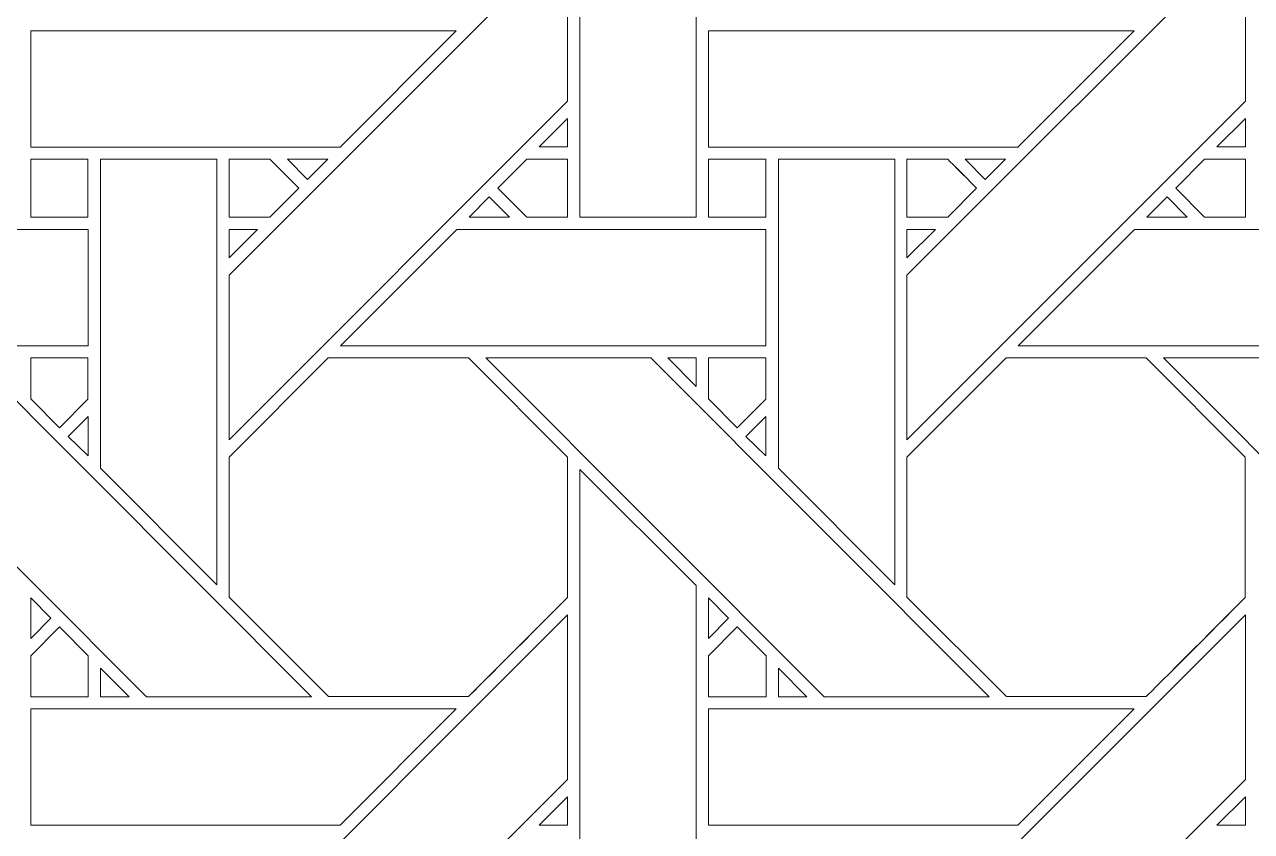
# Model space of a CAD drawing. Header units: inches. Extents: x 3.4 to 21.4, y 0.1 to 18.1.
# Drawn here: x 8.539 to 10.256, y 13.888 to 15.016 of the extents above; entities that cross this region are included whole.
import ezdxf

# ---------------------------------------------------------------- set-up
doc = ezdxf.new("R2010")
doc.units = ezdxf.units.IN
doc.header["$MEASUREMENT"] = 0
doc.layers.add('Design', color=7, linetype='Continuous', lineweight=0)

msp = doc.modelspace()

# ---------------------------------------------------------------- linework, layer by layer
at = {"layer": 'Design'}
for points, knots in [([(12.3829, 18.0948), (7.4123, 18.0948), (3.3829, 14.0653), (3.3829, 9.0948), (3.3829, 4.1242), (7.4123, 0.0948), (12.3829, 0.0948), (17.3534, 0.0948), (21.3829, 4.1242), (21.3829, 9.0948), (21.3829, 14.0653), (17.3534, 18.0948), (12.3829, 18.0948)], [0, 0, 0, 0, 1, 1, 1, 2, 2, 2, 3, 3, 3, 4, 4, 4, 4]), ([(12.3829, 17.2202), (7.8953, 17.2202), (4.2574, 13.5823), (4.2574, 9.0948), (4.2574, 4.6072), (7.8953, 0.9693), (12.3829, 0.9693), (16.8704, 0.9693), (20.5083, 4.6072), (20.5083, 9.0948), (20.5083, 13.5823), (16.8704, 17.2202), (12.3829, 17.2202)], [0, 0, 0, 0, 1, 1, 1, 2, 2, 2, 3, 3, 3, 4, 4, 4, 4]), ([(9.3163, 14.7468), (9.3163, 14.7468), (9.3163, 15.3426), (9.3163, 15.3426), (9.3163, 15.3426), (9.4791, 15.1805), (9.4791, 15.1805), (9.4791, 15.1805), (9.4791, 14.7468), (9.4791, 14.7468), (9.4791, 14.7468), (9.3163, 14.7468), (9.3163, 14.7468)], [0, 0, 0, 0, 1, 1, 1, 2, 2, 2, 3, 3, 3, 4, 4, 4, 4]), ([(9.2992, 14.909), (9.2992, 14.909), (8.8255, 14.4354), (8.8255, 14.4354), (8.8255, 14.4354), (8.8255, 14.6655), (8.8255, 14.6655), (8.8255, 14.6655), (9.2992, 15.139), (9.2992, 15.139), (9.2992, 15.139), (9.2992, 14.909), (9.2992, 14.909)], [0, 0, 0, 0, 1, 1, 1, 2, 2, 2, 3, 3, 3, 4, 4, 4, 4]), ([(10.2479, 14.909), (10.2479, 14.909), (9.7742, 14.4354), (9.7742, 14.4354), (9.7742, 14.4354), (9.7742, 14.6655), (9.7742, 14.6655), (9.7742, 14.6655), (10.2479, 15.139), (10.2479, 15.139), (10.2479, 15.139), (10.2479, 14.909), (10.2479, 14.909)], [0, 0, 0, 0, 1, 1, 1, 2, 2, 2, 3, 3, 3, 4, 4, 4, 4]), ([(9.1433, 15.0075), (9.1433, 15.0075), (8.9806, 14.8448), (8.9806, 14.8448), (8.9806, 14.8448), (8.5476, 14.8448), (8.5476, 14.8448), (8.5476, 14.8448), (8.5476, 15.0075), (8.5476, 15.0075), (8.5476, 15.0075), (9.1433, 15.0075), (9.1433, 15.0075)], [0, 0, 0, 0, 1, 1, 1, 2, 2, 2, 3, 3, 3, 4, 4, 4, 4]), ([(10.0921, 15.0075), (10.0921, 15.0075), (9.9293, 14.8448), (9.9293, 14.8448), (9.9293, 14.8448), (9.4964, 14.8448), (9.4964, 14.8448), (9.4964, 14.8448), (9.4964, 15.0075), (9.4964, 15.0075), (9.4964, 15.0075), (10.0921, 15.0075), (10.0921, 15.0075)], [0, 0, 0, 0, 1, 1, 1, 2, 2, 2, 3, 3, 3, 4, 4, 4, 4]), ([(9.2594, 14.8449), (9.2594, 14.8449), (9.2992, 14.8846), (9.2992, 14.8846), (9.2992, 14.8846), (9.2992, 14.8449), (9.2992, 14.8449), (9.2992, 14.8449), (9.2594, 14.8449), (9.2594, 14.8449)], [0, 0, 0, 0, 1, 1, 1, 2, 2, 2, 3, 3, 3, 3]), ([(10.2479, 14.8449), (10.2479, 14.8449), (10.2081, 14.8449), (10.2081, 14.8449), (10.2081, 14.8449), (10.2479, 14.8846), (10.2479, 14.8846), (10.2479, 14.8846), (10.2479, 14.8449), (10.2479, 14.8449)], [0, 0, 0, 0, 1, 1, 1, 2, 2, 2, 3, 3, 3, 3]), ([(8.5476, 14.7468), (8.5476, 14.7468), (8.5476, 14.8276), (8.5476, 14.8276), (8.5476, 14.8276), (8.6278, 14.8276), (8.6278, 14.8276), (8.6278, 14.8276), (8.6278, 14.7468), (8.6278, 14.7468), (8.6278, 14.7468), (8.5476, 14.7468), (8.5476, 14.7468)], [0, 0, 0, 0, 1, 1, 1, 2, 2, 2, 3, 3, 3, 4, 4, 4, 4]), ([(8.6278, 14.8276), (8.6278, 14.8276), (8.6278, 14.7468), (8.6278, 14.7468), (8.6278, 14.7468), (8.5476, 14.7468), (8.5476, 14.7468), (8.5476, 14.7468), (8.5476, 14.8276), (8.5476, 14.8276), (8.5476, 14.8276), (8.6278, 14.8276), (8.6278, 14.8276)], [0, 0, 0, 0, 1, 1, 1, 2, 2, 2, 3, 3, 3, 4, 4, 4, 4]), ([(8.8083, 14.8276), (8.8083, 14.8276), (8.8083, 14.2324), (8.8083, 14.2324), (8.8083, 14.2324), (8.6454, 14.3954), (8.6454, 14.3954), (8.6454, 14.3954), (8.6454, 14.8276), (8.6454, 14.8276), (8.6454, 14.8276), (8.8083, 14.8276), (8.8083, 14.8276)], [0, 0, 0, 0, 1, 1, 1, 2, 2, 2, 3, 3, 3, 4, 4, 4, 4]), ([(8.8255, 14.7468), (8.8255, 14.7468), (8.8255, 14.8276), (8.8255, 14.8276), (8.8255, 14.8276), (8.8825, 14.8276), (8.8825, 14.8276), (8.8877, 14.8225), (8.9184, 14.7917), (8.9228, 14.7873), (8.9228, 14.7873), (8.8824, 14.7468), (8.8824, 14.7468), (8.8824, 14.7468), (8.8255, 14.7468), (8.8255, 14.7468)], [0, 0, 0, 0, 1, 1, 1, 2, 2, 2, 3, 3, 3, 4, 4, 4, 5, 5, 5, 5]), ([(8.9228, 14.7873), (8.9228, 14.7873), (8.8824, 14.7468), (8.8824, 14.7468), (8.8824, 14.7468), (8.8255, 14.7468), (8.8255, 14.7468), (8.8255, 14.7468), (8.8255, 14.8276), (8.8255, 14.8276), (8.8255, 14.8276), (8.8825, 14.8276), (8.8825, 14.8276), (8.8877, 14.8224), (8.9185, 14.7916), (8.9228, 14.7873)], [0, 0, 0, 0, 1, 1, 1, 2, 2, 2, 3, 3, 3, 4, 4, 4, 5, 5, 5, 5]), ([(8.9069, 14.8276), (8.9069, 14.8276), (8.9634, 14.8276), (8.9634, 14.8276), (8.9634, 14.8276), (8.9351, 14.7994), (8.9351, 14.7994), (8.9351, 14.7994), (8.9069, 14.8276), (8.9069, 14.8276)], [0, 0, 0, 0, 1, 1, 1, 2, 2, 2, 3, 3, 3, 3]), ([(9.242, 14.7468), (9.242, 14.7468), (9.2017, 14.7872), (9.2017, 14.7872), (9.2017, 14.7872), (9.2421, 14.8276), (9.2421, 14.8276), (9.2421, 14.8276), (9.2991, 14.8276), (9.2991, 14.8276), (9.2991, 14.8276), (9.2991, 14.7468), (9.2991, 14.7468), (9.2991, 14.7468), (9.242, 14.7468), (9.242, 14.7468)], [0, 0, 0, 0, 1, 1, 1, 2, 2, 2, 3, 3, 3, 4, 4, 4, 5, 5, 5, 5]), ([(9.2991, 14.8276), (9.2991, 14.8276), (9.2991, 14.7468), (9.2991, 14.7468), (9.2991, 14.7468), (9.242, 14.7468), (9.242, 14.7468), (9.242, 14.7468), (9.2017, 14.7872), (9.2017, 14.7872), (9.2017, 14.7872), (9.2421, 14.8276), (9.2421, 14.8276), (9.2421, 14.8276), (9.2991, 14.8276), (9.2991, 14.8276)], [0, 0, 0, 0, 1, 1, 1, 2, 2, 2, 3, 3, 3, 4, 4, 4, 5, 5, 5, 5]), ([(9.4963, 14.8276), (9.4963, 14.8276), (9.5766, 14.8276), (9.5766, 14.8276), (9.5766, 14.8276), (9.5766, 14.7468), (9.5766, 14.7468), (9.5766, 14.7468), (9.4963, 14.7468), (9.4963, 14.7468), (9.4963, 14.7468), (9.4963, 14.8276), (9.4963, 14.8276)], [0, 0, 0, 0, 1, 1, 1, 2, 2, 2, 3, 3, 3, 4, 4, 4, 4]), ([(9.5766, 14.8276), (9.5766, 14.8276), (9.5766, 14.7468), (9.5766, 14.7468), (9.5766, 14.7468), (9.4963, 14.7468), (9.4963, 14.7468), (9.4963, 14.7468), (9.4963, 14.8276), (9.4963, 14.8276), (9.4963, 14.8276), (9.5766, 14.8276), (9.5766, 14.8276)], [0, 0, 0, 0, 1, 1, 1, 2, 2, 2, 3, 3, 3, 4, 4, 4, 4]), ([(9.5942, 14.3954), (9.5942, 14.3954), (9.5942, 14.8276), (9.5942, 14.8276), (9.5942, 14.8276), (9.7571, 14.8276), (9.7571, 14.8276), (9.7571, 14.8276), (9.7571, 14.2324), (9.7571, 14.2324), (9.7571, 14.2324), (9.5942, 14.3954), (9.5942, 14.3954)], [0, 0, 0, 0, 1, 1, 1, 2, 2, 2, 3, 3, 3, 4, 4, 4, 4]), ([(9.7742, 14.7468), (9.7742, 14.7468), (9.7742, 14.8276), (9.7742, 14.8276), (9.7742, 14.8276), (9.8313, 14.8276), (9.8313, 14.8276), (9.8364, 14.8225), (9.8672, 14.7917), (9.8716, 14.7873), (9.8716, 14.7873), (9.8312, 14.7468), (9.8312, 14.7468), (9.8312, 14.7468), (9.7742, 14.7468), (9.7742, 14.7468)], [0, 0, 0, 0, 1, 1, 1, 2, 2, 2, 3, 3, 3, 4, 4, 4, 5, 5, 5, 5]), ([(9.8716, 14.7873), (9.8716, 14.7873), (9.8312, 14.7468), (9.8312, 14.7468), (9.8312, 14.7468), (9.7742, 14.7468), (9.7742, 14.7468), (9.7742, 14.7468), (9.7742, 14.8276), (9.7742, 14.8276), (9.7742, 14.8276), (9.8313, 14.8276), (9.8313, 14.8276), (9.8365, 14.8224), (9.8673, 14.7915), (9.8716, 14.7873)], [0, 0, 0, 0, 1, 1, 1, 2, 2, 2, 3, 3, 3, 4, 4, 4, 5, 5, 5, 5]), ([(9.8556, 14.8276), (9.8556, 14.8276), (9.9121, 14.8276), (9.9121, 14.8276), (9.9121, 14.8276), (9.8838, 14.7994), (9.8838, 14.7994), (9.8838, 14.7994), (9.8556, 14.8276), (9.8556, 14.8276)], [0, 0, 0, 0, 1, 1, 1, 2, 2, 2, 3, 3, 3, 3]), ([(10.1907, 14.7468), (10.1907, 14.7468), (10.1504, 14.7872), (10.1504, 14.7872), (10.1504, 14.7872), (10.1908, 14.8276), (10.1908, 14.8276), (10.1908, 14.8276), (10.2479, 14.8276), (10.2479, 14.8276), (10.2479, 14.8276), (10.2479, 14.7468), (10.2479, 14.7468), (10.2479, 14.7468), (10.1907, 14.7468), (10.1907, 14.7468)], [0, 0, 0, 0, 1, 1, 1, 2, 2, 2, 3, 3, 3, 4, 4, 4, 5, 5, 5, 5]), ([(10.1504, 14.7872), (10.1504, 14.7872), (10.1908, 14.8276), (10.1908, 14.8276), (10.1908, 14.8276), (10.2479, 14.8276), (10.2479, 14.8276), (10.2479, 14.8276), (10.2479, 14.7468), (10.2479, 14.7468), (10.2479, 14.7468), (10.1907, 14.7468), (10.1907, 14.7468), (10.1907, 14.7468), (10.1504, 14.7872), (10.1504, 14.7872)], [0, 0, 0, 0, 1, 1, 1, 2, 2, 2, 3, 3, 3, 4, 4, 4, 5, 5, 5, 5]), ([(9.2178, 14.7468), (9.2178, 14.7468), (9.1613, 14.7468), (9.1613, 14.7468), (9.1613, 14.7468), (9.1896, 14.775), (9.1896, 14.775), (9.1896, 14.775), (9.2178, 14.7468), (9.2178, 14.7468)], [0, 0, 0, 0, 1, 1, 1, 2, 2, 2, 3, 3, 3, 3]), ([(10.1666, 14.7468), (10.1666, 14.7468), (10.11, 14.7468), (10.11, 14.7468), (10.11, 14.7468), (10.1383, 14.775), (10.1383, 14.775), (10.1383, 14.775), (10.1666, 14.7468), (10.1666, 14.7468)], [0, 0, 0, 0, 1, 1, 1, 2, 2, 2, 3, 3, 3, 3]), ([(8.6279, 14.7296), (8.6279, 14.7296), (8.6279, 14.5668), (8.6279, 14.5668), (8.6279, 14.5668), (8.0326, 14.5668), (8.0326, 14.5668), (8.0326, 14.5668), (8.1954, 14.7296), (8.1954, 14.7296), (8.1954, 14.7296), (8.6279, 14.7296), (8.6279, 14.7296)], [0, 0, 0, 0, 1, 1, 1, 2, 2, 2, 3, 3, 3, 4, 4, 4, 4]), ([(8.8653, 14.7296), (8.8653, 14.7296), (8.8255, 14.6898), (8.8255, 14.6898), (8.8255, 14.6898), (8.8255, 14.7296), (8.8255, 14.7296), (8.8255, 14.7296), (8.8653, 14.7296), (8.8653, 14.7296)], [0, 0, 0, 0, 1, 1, 1, 2, 2, 2, 3, 3, 3, 3]), ([(9.5766, 14.7296), (9.5766, 14.7296), (9.5766, 14.5668), (9.5766, 14.5668), (9.5766, 14.5668), (8.9813, 14.5668), (8.9813, 14.5668), (8.9813, 14.5668), (9.1442, 14.7296), (9.1442, 14.7296), (9.1442, 14.7296), (9.5766, 14.7296), (9.5766, 14.7296)], [0, 0, 0, 0, 1, 1, 1, 2, 2, 2, 3, 3, 3, 4, 4, 4, 4]), ([(9.814, 14.7296), (9.814, 14.7296), (9.7742, 14.6898), (9.7742, 14.6898), (9.7742, 14.6898), (9.7742, 14.7296), (9.7742, 14.7296), (9.7742, 14.7296), (9.814, 14.7296), (9.814, 14.7296)], [0, 0, 0, 0, 1, 1, 1, 2, 2, 2, 3, 3, 3, 3]), ([(10.5253, 14.7296), (10.5253, 14.7296), (10.5253, 14.5668), (10.5253, 14.5668), (10.5253, 14.5668), (9.9301, 14.5668), (9.9301, 14.5668), (9.9301, 14.5668), (10.0929, 14.7296), (10.0929, 14.7296), (10.0929, 14.7296), (10.5253, 14.7296), (10.5253, 14.7296)], [0, 0, 0, 0, 1, 1, 1, 2, 2, 2, 3, 3, 3, 4, 4, 4, 4]), ([(8.4669, 14.5497), (8.4669, 14.5497), (8.9405, 14.076), (8.9405, 14.076), (8.9405, 14.076), (8.7095, 14.076), (8.7095, 14.076), (8.7095, 14.076), (8.2359, 14.5497), (8.2359, 14.5497), (8.2359, 14.5497), (8.4669, 14.5497), (8.4669, 14.5497)], [0, 0, 0, 0, 1, 1, 1, 2, 2, 2, 3, 3, 3, 4, 4, 4, 4]), ([(8.6278, 14.5497), (8.6278, 14.5497), (8.6278, 14.4921), (8.6278, 14.4921), (8.6278, 14.4921), (8.5879, 14.4522), (8.5879, 14.4522), (8.5879, 14.4522), (8.5476, 14.4925), (8.5476, 14.4925), (8.5476, 14.4925), (8.5476, 14.5497), (8.5476, 14.5497), (8.5476, 14.5497), (8.6278, 14.5497), (8.6278, 14.5497)], [0, 0, 0, 0, 1, 1, 1, 2, 2, 2, 3, 3, 3, 4, 4, 4, 5, 5, 5, 5]), ([(8.5879, 14.4522), (8.5879, 14.4522), (8.5476, 14.4925), (8.5476, 14.4925), (8.5476, 14.4925), (8.5476, 14.5497), (8.5476, 14.5497), (8.5476, 14.5497), (8.6278, 14.5497), (8.6278, 14.5497), (8.6278, 14.5497), (8.6278, 14.4921), (8.6278, 14.4921), (8.6278, 14.4921), (8.5879, 14.4522), (8.5879, 14.4522)], [0, 0, 0, 0, 1, 1, 1, 2, 2, 2, 3, 3, 3, 4, 4, 4, 5, 5, 5, 5]), ([(9.1604, 14.0761), (9.1604, 14.0761), (8.9647, 14.0761), (8.9647, 14.0761), (8.9647, 14.0761), (8.8255, 14.2153), (8.8255, 14.2153), (8.8255, 14.2153), (8.8255, 14.411), (8.8255, 14.411), (8.8255, 14.411), (8.9642, 14.5497), (8.9642, 14.5497), (8.9642, 14.5497), (9.1604, 14.5497), (9.1604, 14.5497), (9.1604, 14.5497), (9.2991, 14.411), (9.2991, 14.411), (9.2991, 14.411), (9.2991, 14.2148), (9.2991, 14.2148), (9.2813, 14.1969), (9.1694, 14.0851), (9.1604, 14.0761)], [0, 0, 0, 0, 1, 1, 1, 2, 2, 2, 3, 3, 3, 4, 4, 4, 5, 5, 5, 6, 6, 6, 7, 7, 7, 8, 8, 8, 8]), ([(9.1604, 14.5497), (9.1604, 14.5497), (9.2991, 14.411), (9.2991, 14.411), (9.2991, 14.411), (9.2991, 14.2148), (9.2991, 14.2148), (9.281, 14.1966), (9.1692, 14.0849), (9.1604, 14.0761), (9.1604, 14.0761), (8.9647, 14.0761), (8.9647, 14.0761), (8.9647, 14.0761), (8.8255, 14.2153), (8.8255, 14.2153), (8.8255, 14.2153), (8.8255, 14.411), (8.8255, 14.411), (8.8255, 14.411), (8.9642, 14.5497), (8.9642, 14.5497), (8.9642, 14.5497), (9.1604, 14.5497), (9.1604, 14.5497)], [0, 0, 0, 0, 1, 1, 1, 2, 2, 2, 3, 3, 3, 4, 4, 4, 5, 5, 5, 6, 6, 6, 7, 7, 7, 8, 8, 8, 8]), ([(9.8892, 14.076), (9.8892, 14.076), (9.6582, 14.076), (9.6582, 14.076), (9.6582, 14.076), (9.1846, 14.5497), (9.1846, 14.5497), (9.1846, 14.5497), (9.4156, 14.5497), (9.4156, 14.5497), (9.4156, 14.5497), (9.8892, 14.076), (9.8892, 14.076)], [0, 0, 0, 0, 1, 1, 1, 2, 2, 2, 3, 3, 3, 4, 4, 4, 4]), ([(9.4397, 14.5497), (9.4397, 14.5497), (9.4791, 14.5497), (9.4791, 14.5497), (9.4791, 14.5497), (9.4791, 14.5099), (9.4791, 14.5099), (9.4791, 14.5099), (9.4397, 14.5497), (9.4397, 14.5497)], [0, 0, 0, 0, 1, 1, 1, 2, 2, 2, 3, 3, 3, 3]), ([(9.5766, 14.5497), (9.5766, 14.5497), (9.5766, 14.4921), (9.5766, 14.4921), (9.5766, 14.4921), (9.5366, 14.4522), (9.5366, 14.4522), (9.5366, 14.4522), (9.4963, 14.4925), (9.4963, 14.4925), (9.4963, 14.4925), (9.4963, 14.5497), (9.4963, 14.5497), (9.4963, 14.5497), (9.5766, 14.5497), (9.5766, 14.5497)], [0, 0, 0, 0, 1, 1, 1, 2, 2, 2, 3, 3, 3, 4, 4, 4, 5, 5, 5, 5]), ([(9.5766, 14.4921), (9.5766, 14.4921), (9.5366, 14.4522), (9.5366, 14.4522), (9.5366, 14.4522), (9.4963, 14.4925), (9.4963, 14.4925), (9.4963, 14.4925), (9.4963, 14.5497), (9.4963, 14.5497), (9.4963, 14.5497), (9.5766, 14.5497), (9.5766, 14.5497), (9.5766, 14.5497), (9.5766, 14.4921), (9.5766, 14.4921)], [0, 0, 0, 0, 1, 1, 1, 2, 2, 2, 3, 3, 3, 4, 4, 4, 5, 5, 5, 5]), ([(10.1091, 14.0761), (10.1091, 14.0761), (9.9134, 14.0761), (9.9134, 14.0761), (9.9134, 14.0761), (9.7742, 14.2153), (9.7742, 14.2153), (9.7742, 14.2153), (9.7742, 14.411), (9.7742, 14.411), (9.7742, 14.411), (9.9129, 14.5497), (9.9129, 14.5497), (9.9129, 14.5497), (10.1091, 14.5497), (10.1091, 14.5497), (10.1091, 14.5497), (10.2478, 14.411), (10.2478, 14.411), (10.2478, 14.411), (10.2478, 14.2148), (10.2478, 14.2148), (10.23, 14.1969), (10.1181, 14.0851), (10.1091, 14.0761)], [0, 0, 0, 0, 1, 1, 1, 2, 2, 2, 3, 3, 3, 4, 4, 4, 5, 5, 5, 6, 6, 6, 7, 7, 7, 8, 8, 8, 8]), ([(10.2478, 14.411), (10.2478, 14.411), (10.2478, 14.2148), (10.2478, 14.2148), (10.2298, 14.1966), (10.1179, 14.0849), (10.1091, 14.0761), (10.1091, 14.0761), (9.9134, 14.0761), (9.9134, 14.0761), (9.9134, 14.0761), (9.7742, 14.2153), (9.7742, 14.2153), (9.7742, 14.2153), (9.7742, 14.411), (9.7742, 14.411), (9.7742, 14.411), (9.9129, 14.5497), (9.9129, 14.5497), (9.9129, 14.5497), (10.1091, 14.5497), (10.1091, 14.5497), (10.1091, 14.5497), (10.2478, 14.411), (10.2478, 14.411)], [0, 0, 0, 0, 1, 1, 1, 2, 2, 2, 3, 3, 3, 4, 4, 4, 5, 5, 5, 6, 6, 6, 7, 7, 7, 8, 8, 8, 8]), ([(10.838, 14.076), (10.838, 14.076), (10.6069, 14.076), (10.6069, 14.076), (10.6069, 14.076), (10.1334, 14.5497), (10.1334, 14.5497), (10.1334, 14.5497), (10.3643, 14.5497), (10.3643, 14.5497), (10.3643, 14.5497), (10.838, 14.076), (10.838, 14.076)], [0, 0, 0, 0, 1, 1, 1, 2, 2, 2, 3, 3, 3, 4, 4, 4, 4]), ([(8.6279, 14.4679), (8.6279, 14.4679), (8.6279, 14.4127), (8.6279, 14.4127), (8.6279, 14.4127), (8.6001, 14.4401), (8.6001, 14.4401), (8.6001, 14.4401), (8.6279, 14.4679), (8.6279, 14.4679)], [0, 0, 0, 0, 1, 1, 1, 2, 2, 2, 3, 3, 3, 3]), ([(9.5766, 14.4679), (9.5766, 14.4679), (9.5766, 14.4127), (9.5766, 14.4127), (9.5766, 14.4127), (9.5488, 14.4401), (9.5488, 14.4401), (9.5488, 14.4401), (9.5766, 14.4679), (9.5766, 14.4679)], [0, 0, 0, 0, 1, 1, 1, 2, 2, 2, 3, 3, 3, 3]), ([(9.3163, 13.798), (9.3163, 13.798), (9.3163, 14.3939), (9.3163, 14.3939), (9.3163, 14.3939), (9.4791, 14.2317), (9.4791, 14.2317), (9.4791, 14.2317), (9.4791, 13.798), (9.4791, 13.798), (9.4791, 13.798), (9.3163, 13.798), (9.3163, 13.798)], [0, 0, 0, 0, 1, 1, 1, 2, 2, 2, 3, 3, 3, 4, 4, 4, 4]), ([(8.5476, 14.1575), (8.5476, 14.1575), (8.5476, 14.2142), (8.5476, 14.2142), (8.5476, 14.2142), (8.5758, 14.1857), (8.5758, 14.1857), (8.5758, 14.1857), (8.5476, 14.1575), (8.5476, 14.1575)], [0, 0, 0, 0, 1, 1, 1, 2, 2, 2, 3, 3, 3, 3]), ([(9.4964, 14.1575), (9.4964, 14.1575), (9.4964, 14.2142), (9.4964, 14.2142), (9.4964, 14.2142), (9.5246, 14.1857), (9.5246, 14.1857), (9.5246, 14.1857), (9.4964, 14.1575), (9.4964, 14.1575)], [0, 0, 0, 0, 1, 1, 1, 2, 2, 2, 3, 3, 3, 3]), ([(9.2992, 13.9603), (9.2992, 13.9603), (8.8255, 13.4866), (8.8255, 13.4866), (8.8255, 13.4866), (8.8255, 13.7167), (8.8255, 13.7167), (8.8255, 13.7167), (9.2992, 14.1903), (9.2992, 14.1903), (9.2992, 14.1903), (9.2992, 13.9603), (9.2992, 13.9603)], [0, 0, 0, 0, 1, 1, 1, 2, 2, 2, 3, 3, 3, 4, 4, 4, 4]), ([(10.2479, 13.9603), (10.2479, 13.9603), (9.7742, 13.4866), (9.7742, 13.4866), (9.7742, 13.4866), (9.7742, 13.7167), (9.7742, 13.7167), (9.7742, 13.7167), (10.2479, 14.1903), (10.2479, 14.1903), (10.2479, 14.1903), (10.2479, 13.9603), (10.2479, 13.9603)], [0, 0, 0, 0, 1, 1, 1, 2, 2, 2, 3, 3, 3, 4, 4, 4, 4]), ([(8.5476, 14.0759), (8.5476, 14.0759), (8.5476, 14.1332), (8.5476, 14.1332), (8.5476, 14.1332), (8.5879, 14.1735), (8.5879, 14.1735), (8.5879, 14.1735), (8.6282, 14.1332), (8.6282, 14.1332), (8.6282, 14.1332), (8.6282, 14.0759), (8.6282, 14.0759), (8.6282, 14.0759), (8.5476, 14.0759), (8.5476, 14.0759)], [0, 0, 0, 0, 1, 1, 1, 2, 2, 2, 3, 3, 3, 4, 4, 4, 5, 5, 5, 5]), ([(8.5879, 14.1735), (8.5879, 14.1735), (8.6282, 14.1332), (8.6282, 14.1332), (8.6282, 14.1332), (8.6282, 14.0759), (8.6282, 14.0759), (8.6282, 14.0759), (8.5476, 14.0759), (8.5476, 14.0759), (8.5476, 14.0759), (8.5476, 14.1332), (8.5476, 14.1332), (8.5476, 14.1332), (8.5879, 14.1735), (8.5879, 14.1735)], [0, 0, 0, 0, 1, 1, 1, 2, 2, 2, 3, 3, 3, 4, 4, 4, 5, 5, 5, 5]), ([(9.4963, 14.0759), (9.4963, 14.0759), (9.4963, 14.1332), (9.4963, 14.1332), (9.4963, 14.1332), (9.5367, 14.1735), (9.5367, 14.1735), (9.5367, 14.1735), (9.577, 14.1332), (9.577, 14.1332), (9.577, 14.1332), (9.577, 14.0759), (9.577, 14.0759), (9.577, 14.0759), (9.4963, 14.0759), (9.4963, 14.0759)], [0, 0, 0, 0, 1, 1, 1, 2, 2, 2, 3, 3, 3, 4, 4, 4, 5, 5, 5, 5]), ([(9.5367, 14.1735), (9.5367, 14.1735), (9.577, 14.1332), (9.577, 14.1332), (9.577, 14.1332), (9.577, 14.0759), (9.577, 14.0759), (9.577, 14.0759), (9.4963, 14.0759), (9.4963, 14.0759), (9.4963, 14.0759), (9.4963, 14.1332), (9.4963, 14.1332), (9.4963, 14.1332), (9.5367, 14.1735), (9.5367, 14.1735)], [0, 0, 0, 0, 1, 1, 1, 2, 2, 2, 3, 3, 3, 4, 4, 4, 5, 5, 5, 5]), ([(8.6455, 14.076), (8.6455, 14.076), (8.6455, 14.1158), (8.6455, 14.1158), (8.6455, 14.1158), (8.6853, 14.076), (8.6853, 14.076), (8.6853, 14.076), (8.6455, 14.076), (8.6455, 14.076)], [0, 0, 0, 0, 1, 1, 1, 2, 2, 2, 3, 3, 3, 3]), ([(9.5943, 14.076), (9.5943, 14.076), (9.5943, 14.1158), (9.5943, 14.1158), (9.5943, 14.1158), (9.634, 14.076), (9.634, 14.076), (9.634, 14.076), (9.5943, 14.076), (9.5943, 14.076)], [0, 0, 0, 0, 1, 1, 1, 2, 2, 2, 3, 3, 3, 3]), ([(9.1433, 14.0588), (9.1433, 14.0588), (8.9806, 13.8961), (8.9806, 13.8961), (8.9806, 13.8961), (8.5476, 13.8961), (8.5476, 13.8961), (8.5476, 13.8961), (8.5476, 14.0588), (8.5476, 14.0588), (8.5476, 14.0588), (9.1433, 14.0588), (9.1433, 14.0588)], [0, 0, 0, 0, 1, 1, 1, 2, 2, 2, 3, 3, 3, 4, 4, 4, 4]), ([(10.0921, 14.0588), (10.0921, 14.0588), (9.9293, 13.8961), (9.9293, 13.8961), (9.9293, 13.8961), (9.4964, 13.8961), (9.4964, 13.8961), (9.4964, 13.8961), (9.4964, 14.0588), (9.4964, 14.0588), (9.4964, 14.0588), (10.0921, 14.0588), (10.0921, 14.0588)], [0, 0, 0, 0, 1, 1, 1, 2, 2, 2, 3, 3, 3, 4, 4, 4, 4]), ([(9.2594, 13.8961), (9.2594, 13.8961), (9.2992, 13.9359), (9.2992, 13.9359), (9.2992, 13.9359), (9.2992, 13.8961), (9.2992, 13.8961), (9.2992, 13.8961), (9.2594, 13.8961), (9.2594, 13.8961)], [0, 0, 0, 0, 1, 1, 1, 2, 2, 2, 3, 3, 3, 3]), ([(10.2479, 13.8961), (10.2479, 13.8961), (10.2081, 13.8961), (10.2081, 13.8961), (10.2081, 13.8961), (10.2479, 13.9359), (10.2479, 13.9359), (10.2479, 13.9359), (10.2479, 13.8961), (10.2479, 13.8961)], [0, 0, 0, 0, 1, 1, 1, 2, 2, 2, 3, 3, 3, 3])]:
    msp.add_open_spline(points, degree=3, knots=knots, dxfattribs=at)

doc.saveas('drawing.dxf')
